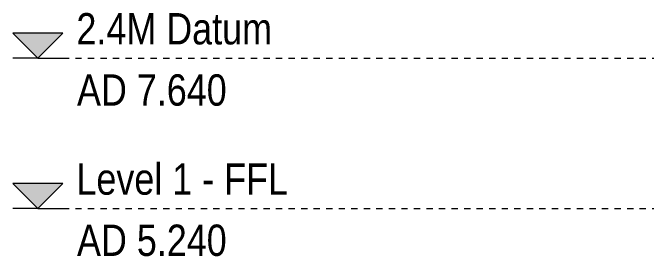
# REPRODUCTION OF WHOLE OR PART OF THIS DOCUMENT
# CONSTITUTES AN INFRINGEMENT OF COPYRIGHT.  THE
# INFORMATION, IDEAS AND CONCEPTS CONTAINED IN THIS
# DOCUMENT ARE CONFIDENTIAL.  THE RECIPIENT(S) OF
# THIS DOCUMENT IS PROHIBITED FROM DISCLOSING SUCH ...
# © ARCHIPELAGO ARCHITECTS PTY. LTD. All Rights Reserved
# Model space of a CAD drawing. Header units: metres. Extents: x -2362 to -2010, y -1 to 30.
# Drawn here: x -2361.67 to -2351.56, y 4.48 to 8.37 of the extents above; entities that cross this region are included whole.
import ezdxf

# ---------------------------------------------------------------- set-up
doc = ezdxf.new("R2010")
doc.units = ezdxf.units.M
doc.linetypes.add('AEC_Center', pattern=[0.024, 0.012, -0.004, 0.004, -0.004])
doc.layers.add('A-FLOR-LEVL', color=51, linetype='Continuous', lineweight=5)
doc.styles.add('Arial Narrow', font='ARIALN.TTF', dxfattribs={"height": 0.5})

# ---------------------------------------------------------------- blocks, each defined once
blk = doc.blocks.new('Level - Pres_AHD-2789823-SOUTH EAST - PART B')
at = {"layer": 'A-FLOR-LEVL'}
blk.add_hatch(color=256, dxfattribs=at).paths.add_polyline_path([(-2361.266, 5.24), (-2360.866, 5.64), (-2361.666, 5.64)])
for p, q in [((-2360.866, 5.64), (-2361.666, 5.64)), ((-2361.666, 5.64), (-2361.266, 5.24)), ((-2360.866, 5.64), (-2361.266, 5.24)), ((-2361.266, 5.24), (-2361.666, 5.24)), ((-2361.266, 5.24), (-2360.866, 5.24))]:
    blk.add_line(p, q, dxfattribs=at)

msp = doc.modelspace()

# ---------------------------------------------------------------- linework, layer by layer
at = {"layer": 'A-FLOR-LEVL', "linetype": 'AEC_Center'}
for p, q in [((-2360.866, 7.64), (-2294.239, 7.64)), ((-2360.866, 5.24), (-2294.239, 5.24))]:
    msp.add_line(p, q, dxfattribs=at)

# ---------------------------------------------------------------- block references
at = {"layer": 'A-FLOR-LEVL'}
for p in [(0, 2.4), (0, 0)]:
    msp.add_blockref('Level - Pres_AHD-2789823-SOUTH EAST - PART B', p, dxfattribs=at)

# ---------------------------------------------------------------- texts
at = {"layer": 'A-FLOR-LEVL', "char_height": 0.5, "attachment_point": 1, "style": 'Arial Narrow'}
for s, insert, width in [('2.4M Datum', (-2360.649, 8.362), 3.76793), ('AD 7.640', (-2360.64, 7.384), 2.88607), ('Level 1 - FFL', (-2360.649, 5.962), 4.10464), ('AD 5.240', (-2360.64, 4.984), 2.88607)]:
    msp.add_mtext(s, dxfattribs=dict(at, insert=insert, width=width))

doc.saveas('drawing.dxf')
